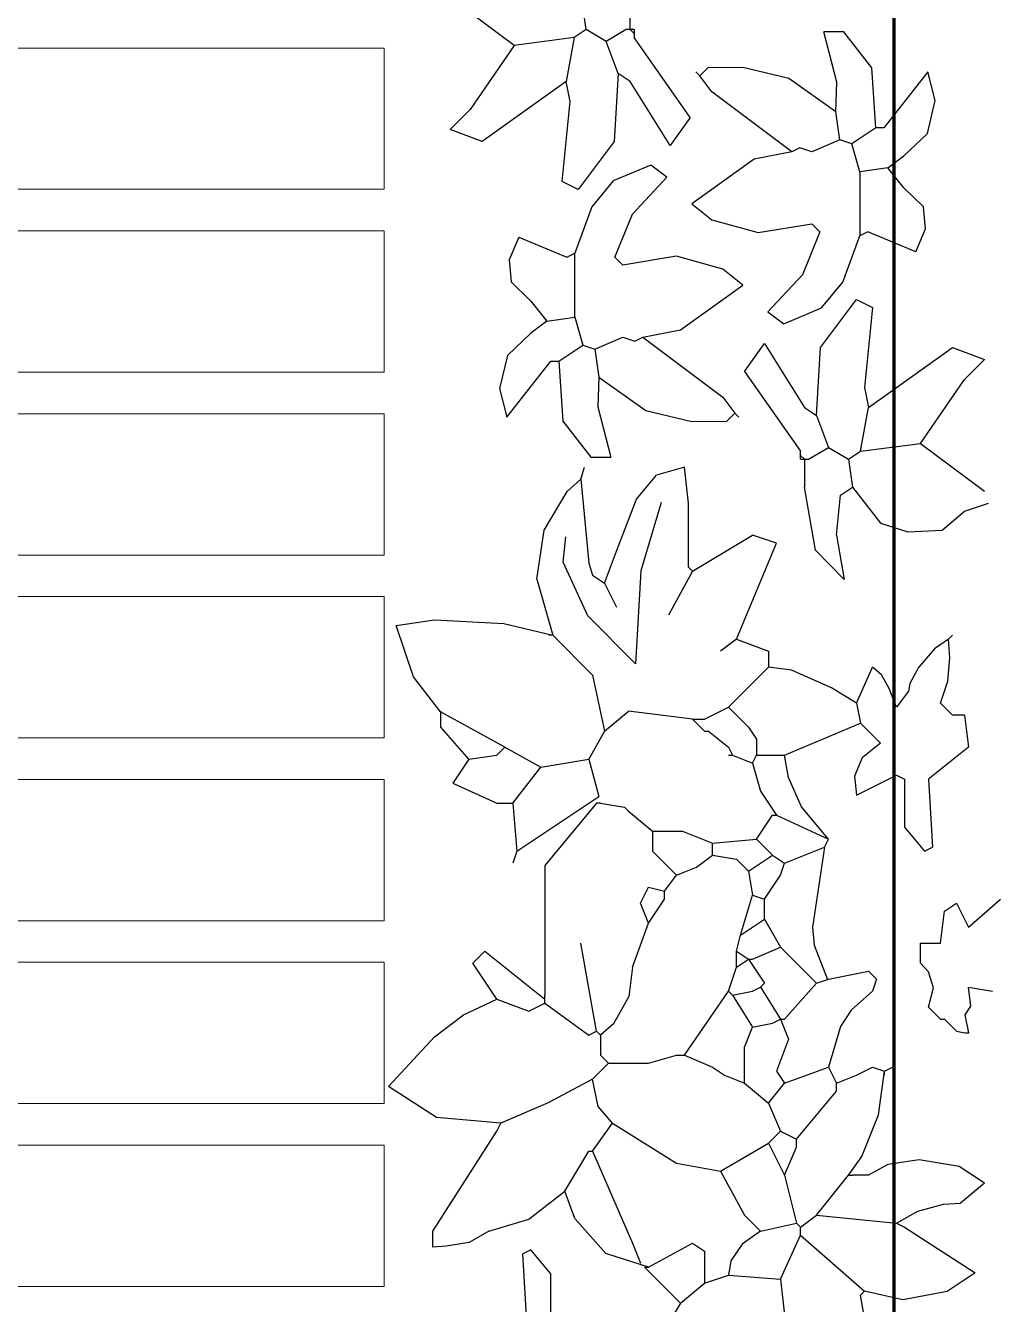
# Model space of a CAD drawing. Header units: inches. Extents: x 2013 to 15569, y -2551 to 2524.
# Drawn here: x 3863.3 to 3943.6, y 793.5 to 898.8 of the extents above; entities that cross this region are included whole.
import ezdxf

# ---------------------------------------------------------------- set-up
doc = ezdxf.new("R2010")
doc.units = ezdxf.units.IN
doc.header["$MEASUREMENT"] = 0
doc.layers.add('A-FLOR-FTPT', color=6, linetype='Continuous', lineweight=70)
doc.layers.add('A-FURN', color=8, linetype='Continuous', lineweight=18)
doc.layers.add('VERDE_siepe', color=96, linetype='Continuous')

msp = doc.modelspace()

# ---------------------------------------------------------------- linework, layer by layer
at = {"layer": 'A-FLOR-FTPT'}
msp.add_line((3934.796, 999.638), (3934.796, 704.638), dxfattribs=at)
at = {"layer": 'A-FURN'}
for p, q in [((3892.796, 896.978), (3628.226, 896.978)), ((3892.796, 885.342), (3892.796, 896.978)), ((3803.201, 885.342), (3892.796, 885.342)), ((3892.796, 881.919), (3803.201, 881.919)), ((3892.796, 870.283), (3892.796, 881.919)), ((3823.456, 870.283), (3892.796, 870.283)), ((3892.796, 866.86), (3823.834, 866.86)), ((3892.796, 855.225), (3892.796, 866.86)), ((3824.487, 855.225), (3892.796, 855.225)), ((3892.796, 851.802), (3824.487, 851.802)), ((3892.796, 840.166), (3892.796, 851.802)), ((3823.765, 840.166), (3892.796, 840.166)), ((3892.796, 836.743), (3823.389, 836.743)), ((3892.796, 825.107), (3892.796, 836.743)), ((3803.201, 825.107), (3892.796, 825.107)), ((3892.796, 821.684), (3803.201, 821.684)), ((3892.796, 810.049), (3892.796, 821.684)), ((3628.226, 810.049), (3892.796, 810.049)), ((3892.796, 806.626), (3628.226, 806.626)), ((3892.796, 794.99), (3892.796, 806.626)), ((3628.226, 794.99), (3892.796, 794.99))]:
    msp.add_line(p, q, dxfattribs=at)
at = {"layer": 'VERDE_siepe'}
for p, q in [((3903.518, 897.18), (3898.248, 901.132)), ((3909.446, 898.497), (3909.116, 900.802)), ((3913.067, 898.497), (3913.067, 900.802)), ((3909.446, 898.497), (3908.458, 897.838)), ((3911.091, 897.509), (3909.446, 898.497)), ((3912.738, 898.497), (3911.091, 897.509)), ((3913.067, 898.497), (3912.738, 898.497)), ((3913.397, 898.497), (3913.067, 898.497)), ((3913.397, 898.168), (3913.067, 898.497)), ((3913.397, 898.497), (3913.397, 898.168)), ((3908.458, 897.838), (3903.518, 897.18)), ((3908.458, 897.838), (3907.799, 894.216)), ((3912.079, 894.874), (3911.091, 897.509)), ((3913.397, 898.168), (3913.397, 897.838)), ((3918.007, 891.253), (3913.397, 897.838)), ((3930.67, 898.31), (3929.024, 898.31)), ((3930.104, 894.175), (3929.024, 898.31)), ((3932.976, 895.346), (3930.67, 898.31)), ((3903.518, 897.18), (3899.895, 891.91)), ((3919.474, 895.346), (3918.815, 894.687)), ((3922.342, 895.385), (3919.474, 895.346)), ((3926.144, 894.477), (3922.342, 895.385)), ((3933.305, 890.406), (3932.976, 895.346)), ((3907.799, 894.216), (3900.883, 889.277)), ((3908.128, 892.569), (3907.799, 894.216)), ((3912.079, 894.874), (3911.75, 889.277)), ((3913.067, 894.216), (3912.079, 894.874)), ((3916.361, 888.947), (3913.067, 894.216)), ((3918.815, 894.687), (3918.486, 895.016)), ((3919.803, 893.37), (3918.815, 894.687)), ((3930.012, 891.724), (3926.144, 894.477)), ((3930.012, 891.724), (3930.104, 894.175)), ((3937.585, 895.016), (3933.964, 890.406)), ((3938.184, 892.663), (3937.585, 895.016)), ((3926.389, 888.43), (3919.803, 893.37)), ((3907.47, 885.983), (3908.128, 892.569)), ((3937.55, 889.941), (3938.184, 892.663)), ((3899.895, 891.91), (3898.248, 890.265)), ((3918.007, 891.253), (3916.361, 888.947)), ((3930.341, 889.418), (3930.012, 891.723)), ((3900.883, 889.277), (3898.248, 890.265)), ((3933.305, 890.406), (3931.329, 889.088)), ((3933.964, 890.406), (3933.305, 890.406)), ((3935.609, 888.1), (3937.55, 889.941)), ((3911.75, 889.277), (3908.787, 885.325)), ((3930.341, 889.418), (3928.036, 888.43)), ((3931.329, 889.088), (3930.341, 889.418)), ((3931.988, 886.784), (3931.329, 889.088)), ((3926.389, 888.43), (3923.292, 887.824)), ((3927.048, 888.759), (3926.389, 888.43)), ((3928.036, 888.43), (3927.048, 888.759)), ((3934.293, 887.113), (3935.609, 888.1)), ((3914.77, 887.333), (3911.663, 886.028)), ((3916.087, 886.345), (3914.77, 887.333)), ((3923.292, 887.824), (3918.156, 884.149)), ((3934.293, 887.113), (3931.988, 886.784)), ((3931.988, 886.784), (3931.988, 881.515)), ((3935.609, 885.467), (3934.293, 887.113)), ((3908.787, 885.325), (3907.47, 885.983)), ((3911.663, 886.028), (3909.92, 883.911)), ((3913.247, 883.306), (3916.087, 886.345)), ((3937.233, 883.892), (3935.609, 885.467)), ((3909.92, 883.911), (3908.512, 880.088)), ((3918.157, 884.149), (3919.803, 882.832)), ((3937.392, 882.077), (3937.233, 883.892)), ((3911.806, 879.759), (3913.247, 883.306)), ((3919.803, 882.832), (3923.609, 881.775)), ((3923.609, 881.775), (3928.036, 882.503)), ((3928.694, 881.844), (3927.253, 878.297)), ((3928.694, 881.844), (3928.036, 882.503)), ((3930.58, 877.692), (3931.988, 881.515)), ((3932.646, 881.844), (3931.988, 881.515)), ((3936.598, 880.197), (3932.646, 881.844)), ((3936.598, 880.197), (3937.392, 882.077)), ((3903.903, 881.406), (3903.108, 879.525)), ((3903.903, 881.406), (3907.854, 879.759)), ((3903.108, 879.525), (3903.267, 877.711)), ((3907.854, 879.759), (3908.512, 880.088)), ((3908.512, 874.819), (3908.512, 880.088)), ((3911.806, 879.759), (3912.464, 879.1)), ((3916.891, 879.828), (3912.464, 879.1)), ((3920.698, 878.771), (3916.891, 879.828)), ((3922.343, 877.454), (3920.698, 878.771)), ((3903.267, 877.711), (3904.891, 876.136)), ((3917.208, 873.779), (3922.344, 877.453)), ((3927.253, 878.297), (3924.413, 875.257)), ((3928.837, 875.575), (3930.58, 877.692)), ((3928.75, 872.326), (3931.714, 876.278)), ((3931.714, 876.278), (3933.03, 875.62)), ((3904.891, 876.136), (3906.208, 874.49)), ((3924.413, 875.257), (3925.73, 874.269)), ((3925.73, 874.269), (3928.837, 875.575)), ((3933.03, 875.62), (3932.372, 869.033)), ((3906.208, 874.49), (3904.891, 873.502)), ((3906.208, 874.49), (3908.512, 874.819)), ((3908.512, 874.819), (3909.171, 872.514)), ((3904.891, 873.502), (3902.95, 871.662)), ((3910.159, 872.184), (3912.464, 873.172)), ((3912.464, 873.172), (3913.452, 872.843)), ((3913.452, 872.843), (3914.111, 873.172)), ((3914.111, 873.172), (3917.208, 873.779)), ((3914.111, 873.172), (3920.698, 868.232)), ((3907.195, 871.196), (3909.171, 872.514)), ((3909.171, 872.514), (3910.159, 872.184)), ((3910.159, 872.184), (3910.488, 869.879)), ((3922.493, 870.35), (3924.139, 872.656)), ((3924.139, 872.656), (3927.433, 867.386)), ((3928.421, 866.728), (3928.75, 872.326)), ((3932.701, 867.386), (3939.617, 872.326)), ((3939.617, 872.326), (3942.252, 871.338)), ((3902.95, 871.662), (3902.316, 868.94)), ((3902.915, 866.587), (3906.537, 871.196)), ((3906.537, 871.196), (3907.195, 871.196)), ((3907.195, 871.196), (3907.524, 866.257)), ((3940.605, 869.692), (3942.252, 871.338)), ((3922.493, 870.35), (3927.103, 863.764)), ((3902.316, 868.94), (3902.915, 866.587)), ((3910.488, 869.879), (3910.396, 867.428)), ((3910.488, 869.879), (3914.356, 867.125)), ((3932.372, 869.033), (3932.701, 867.386)), ((3936.982, 864.422), (3940.605, 869.692)), ((3920.698, 868.232), (3921.685, 866.916)), ((3910.396, 867.428), (3911.476, 863.293)), ((3914.356, 867.125), (3918.158, 866.218)), ((3921.027, 866.257), (3921.685, 866.916)), ((3921.685, 866.916), (3922.014, 866.587)), ((3927.433, 867.386), (3928.421, 866.728)), ((3932.042, 863.764), (3932.701, 867.386)), ((3907.524, 866.257), (3909.83, 863.293)), ((3918.158, 866.218), (3921.027, 866.257)), ((3928.421, 866.728), (3929.409, 864.093)), ((3927.103, 863.434), (3927.103, 863.764)), ((3927.762, 863.106), (3929.409, 864.093)), ((3929.409, 864.093), (3931.055, 863.106)), ((3931.055, 863.106), (3932.042, 863.764)), ((3932.042, 863.764), (3936.982, 864.422)), ((3936.982, 864.422), (3942.252, 860.471)), ((3909.83, 863.293), (3911.476, 863.293)), ((3927.103, 863.106), (3927.103, 863.434)), ((3927.103, 863.434), (3927.433, 863.106)), ((3927.103, 863.106), (3927.433, 863.106)), ((3927.433, 863.106), (3927.433, 860.801)), ((3927.433, 863.106), (3927.762, 863.106)), ((3931.055, 863.106), (3931.385, 860.801)), ((3908.991, 861.459), (3909.32, 862.447)), ((3913.602, 859.813), (3915.248, 861.789)), ((3917.553, 862.447), (3915.248, 861.789)), ((3917.882, 859.483), (3917.553, 862.447)), ((3905.986, 857.285), (3907.887, 860.461)), ((3907.887, 860.461), (3908.991, 861.459)), ((3908.991, 861.459), (3909.65, 854.543)), ((3928.324, 855.622), (3927.433, 860.801)), ((3930.397, 860.142), (3931.385, 860.801)), ((3931.385, 860.801), (3933.689, 857.837)), ((3911.955, 855.531), (3913.602, 859.813)), ((3915.625, 859.538), (3913.941, 853.911)), ((3917.882, 854.214), (3917.882, 859.483)), ((3930.067, 856.849), (3930.397, 860.142)), ((3940.605, 858.825), (3942.581, 859.483)), ((3938.78, 857.285), (3940.605, 858.825)), ((3905.368, 853.226), (3905.986, 857.285)), ((3933.689, 857.837), (3935.928, 857.134)), ((3935.928, 857.134), (3938.78, 857.285)), ((3907.554, 854.648), (3907.765, 856.725)), ((3918.211, 853.885), (3923.151, 856.849)), ((3925.127, 856.19), (3923.151, 856.849)), ((3930.067, 856.849), (3930.7, 853.203)), ((3910.967, 852.897), (3911.955, 855.531)), ((3921.834, 848.287), (3925.127, 856.19)), ((3930.7, 853.203), (3928.324, 855.622)), ((3909.589, 850.226), (3907.554, 854.648)), ((3909.65, 854.543), (3909.979, 853.555)), ((3918.211, 853.885), (3917.882, 854.214)), ((3905.368, 853.226), (3906.686, 848.616)), ((3909.979, 853.555), (3910.967, 852.897)), ((3913.941, 853.911), (3913.519, 846.274)), ((3918.211, 853.885), (3916.236, 850.262)), ((3910.967, 852.897), (3911.955, 850.921)), ((3913.519, 846.274), (3909.589, 850.226)), ((3893.788, 849.422), (3896.956, 849.876)), ((3895.214, 845.188), (3893.788, 849.422)), ((3896.956, 849.876), (3902.659, 849.573)), ((3902.659, 849.573), (3906.686, 848.616)), ((3906.686, 848.616), (3906.356, 848.616)), ((3906.686, 848.616), (3909.979, 845.323)), ((3921.834, 848.287), (3920.517, 847.299)), ((3921.834, 848.287), (3924.469, 847.299)), ((3939.288, 848.287), (3938.146, 847.486)), ((3939.288, 848.287), (3939.617, 848.616)), ((3939.413, 846.76), (3939.288, 848.287)), ((3924.469, 847.299), (3924.469, 845.982)), ((3938.146, 847.486), (3936.815, 845.974)), ((3939.223, 844.825), (3939.413, 846.76)), ((3921.175, 842.688), (3924.469, 845.982)), ((3926.359, 845.732), (3924.469, 845.982)), ((3929.655, 844.28), (3926.359, 845.732)), ((3931.714, 843.018), (3933.03, 845.982)), ((3933.774, 845.369), (3933.03, 845.982)), ((3936.815, 845.974), (3936.118, 844.643)), ((3897.431, 842.315), (3895.214, 845.188)), ((3909.979, 845.323), (3910.967, 840.712)), ((3934.407, 844.22), (3933.774, 845.369)), ((3938.629, 843.018), (3939.223, 844.825)), ((3931.714, 843.018), (3929.655, 844.28)), ((3935.006, 842.688), (3934.407, 844.22)), ((3935.994, 844.006), (3935.006, 842.688)), ((3936.118, 844.643), (3935.994, 844.006)), ((3919.199, 841.7), (3921.175, 842.688)), ((3921.175, 842.688), (3922.822, 841.042)), ((3931.714, 843.018), (3932.042, 841.371)), ((3939.617, 842.03), (3938.629, 843.018)), ((3902.735, 839.395), (3897.431, 842.315)), ((3897.465, 841.042), (3897.465, 842.359)), ((3910.967, 840.712), (3912.943, 842.359)), ((3918.211, 841.7), (3912.943, 842.359)), ((3918.211, 841.7), (3919.199, 840.712)), ((3918.211, 841.7), (3919.199, 841.7)), ((3940.605, 842.03), (3939.617, 842.03)), ((3940.605, 842.03), (3940.934, 839.395)), ((3899.771, 838.407), (3897.465, 841.042)), ((3910.967, 840.712), (3909.65, 838.407)), ((3919.199, 840.712), (3919.529, 840.712)), ((3919.529, 840.712), (3921.175, 839.395)), ((3922.822, 841.042), (3923.481, 840.054)), ((3925.786, 838.736), (3932.042, 841.371)), ((3932.042, 841.371), (3933.689, 839.724)), ((3902.076, 838.736), (3902.735, 839.395)), ((3902.735, 839.395), (3905.698, 837.748)), ((3921.175, 839.395), (3921.505, 838.736)), ((3923.481, 840.054), (3923.481, 838.736)), ((3933.689, 839.724), (3932.189, 838.534)), ((3940.934, 839.395), (3937.641, 836.76)), ((3899.771, 838.407), (3898.453, 836.431)), ((3899.771, 838.407), (3902.076, 838.736)), ((3905.698, 837.748), (3909.65, 838.407)), ((3909.65, 838.407), (3910.485, 835.344)), ((3921.175, 838.736), (3921.505, 838.736)), ((3921.505, 838.736), (3923.151, 838.078)), ((3923.151, 838.078), (3923.481, 838.736)), ((3923.481, 838.736), (3925.786, 838.736)), ((3926.106, 836.901), (3925.786, 838.736)), ((3932.189, 838.534), (3931.556, 837.022)), ((3903.393, 834.785), (3905.698, 837.748)), ((3923.151, 838.078), (3923.81, 835.772)), ((3898.453, 836.431), (3902.076, 834.785)), ((3927.183, 834.481), (3926.106, 836.901)), ((3931.556, 837.022), (3931.714, 835.443)), ((3931.714, 835.443), (3935.006, 837.09)), ((3935.006, 837.09), (3935.665, 836.76)), ((3935.665, 836.76), (3935.665, 832.809)), ((3937.641, 836.76), (3937.97, 831.163)), ((3903.722, 830.833), (3910.485, 835.344)), ((3923.81, 835.772), (3925.127, 833.797)), ((3902.076, 834.785), (3903.393, 834.785)), ((3903.393, 834.785), (3903.722, 830.833)), ((3910.308, 834.785), (3906.027, 829.647)), ((3910.638, 834.785), (3910.308, 834.785)), ((3910.638, 834.785), (3912.614, 834.456)), ((3912.614, 834.456), (3912.943, 834.127)), ((3912.943, 834.127), (3914.919, 832.48)), ((3929.409, 831.821), (3927.183, 834.481)), ((3923.481, 831.821), (3924.798, 833.797)), ((3924.798, 833.797), (3925.127, 833.797)), ((3925.127, 833.797), (3929.409, 831.821)), ((3914.919, 832.48), (3917.393, 832.485)), ((3914.919, 832.48), (3914.919, 830.833)), ((3917.393, 832.485), (3919.858, 831.492)), ((3935.665, 832.809), (3937.312, 830.833)), ((3919.858, 831.492), (3923.481, 831.821)), ((3919.858, 830.504), (3919.858, 831.492)), ((3923.481, 831.821), (3924.798, 830.504)), ((3925.786, 829.845), (3929.079, 831.163)), ((3929.079, 831.163), (3928.091, 824.576)), ((3929.079, 831.163), (3929.409, 831.821)), ((3937.312, 830.833), (3937.97, 831.163)), ((3903.722, 830.833), (3903.393, 829.845)), ((3914.919, 830.833), (3916.895, 828.857)), ((3918.541, 829.516), (3919.858, 830.504)), ((3919.858, 830.504), (3921.834, 830.175)), ((3921.834, 830.175), (3922.822, 829.187)), ((3922.822, 829.187), (3924.798, 830.504)), ((3924.798, 830.504), (3925.786, 829.845)), ((3906.027, 829.647), (3906.027, 818.978)), ((3915.907, 827.54), (3916.895, 828.857)), ((3916.895, 828.857), (3918.541, 829.516)), ((3922.822, 829.187), (3923.151, 827.211)), ((3924.139, 826.881), (3925.457, 828.857)), ((3925.457, 828.857), (3925.786, 829.845)), ((3913.931, 826.552), (3914.59, 827.869)), ((3914.59, 827.869), (3915.907, 827.54)), ((3914.59, 824.905), (3915.907, 826.881)), ((3915.907, 826.881), (3915.907, 827.54)), ((3922.163, 823.917), (3923.151, 827.211)), ((3923.151, 827.211), (3924.139, 826.881)), ((3924.139, 825.235), (3924.139, 826.881)), ((3940.934, 824.576), (3943.569, 826.881)), ((3914.59, 824.905), (3913.931, 826.552)), ((3938.629, 823.259), (3938.958, 825.893)), ((3938.958, 825.893), (3939.946, 826.552)), ((3939.946, 826.552), (3940.934, 824.576)), ((3913.272, 821.283), (3914.59, 824.905)), ((3922.163, 823.917), (3924.139, 825.235)), ((3924.139, 825.235), (3925.457, 822.929)), ((3921.834, 822.6), (3922.163, 823.917)), ((3928.091, 824.576), (3928.217, 823.083)), ((3900.1, 821.612), (3901.088, 822.6)), ((3901.088, 822.6), (3906.027, 818.649)), ((3910.308, 816.014), (3908.991, 823.259)), ((3921.834, 821.283), (3921.834, 822.6)), ((3921.834, 822.6), (3922.822, 821.941)), ((3923.151, 821.941), (3925.457, 822.929)), ((3925.457, 822.929), (3928.421, 819.966)), ((3928.217, 823.083), (3929.336, 820.27)), ((3936.982, 821.612), (3936.982, 823.259)), ((3936.982, 823.259), (3938.629, 823.259)), ((3902.076, 818.649), (3900.1, 821.612)), ((3921.834, 821.283), (3922.822, 821.941)), ((3922.822, 821.941), (3923.151, 821.941)), ((3922.822, 821.941), (3924.139, 819.966)), ((3937.646, 820.889), (3936.982, 821.612)), ((3913.272, 821.283), (3912.957, 818.875)), ((3921.175, 819.308), (3921.834, 821.283)), ((3929.409, 820.296), (3932.701, 820.953)), ((3932.701, 820.953), (3933.36, 820.296)), ((3938.059, 819.595), (3937.646, 820.889)), ((3923.151, 819.308), (3923.81, 819.637)), ((3924.139, 819.966), (3923.81, 819.637)), ((3923.81, 819.637), (3925.457, 817.002)), ((3925.786, 817.002), (3928.421, 819.966)), ((3928.421, 819.966), (3929.409, 820.296)), ((3933.36, 820.296), (3933.03, 819.308)), ((3937.641, 817.99), (3938.059, 819.595)), ((3940.934, 819.637), (3942.91, 819.308)), ((3941.123, 818.076), (3940.934, 819.637)), ((3899.333, 817.363), (3902.076, 818.649)), ((3902.076, 818.649), (3904.71, 817.661)), ((3904.71, 817.661), (3906.027, 818.32)), ((3906.027, 818.649), (3906.027, 818.978)), ((3906.027, 818.32), (3906.027, 818.649)), ((3906.027, 818.32), (3909.65, 815.685)), ((3912.957, 818.875), (3911.689, 816.607)), ((3917.553, 814.038), (3921.175, 819.308)), ((3921.175, 819.308), (3921.505, 818.978)), ((3921.505, 818.978), (3923.151, 819.308)), ((3921.505, 818.978), (3923.151, 816.344)), ((3933.03, 819.308), (3931.281, 817.739)), ((3896.956, 815.548), (3899.333, 817.363)), ((3931.281, 817.739), (3930.397, 816.388)), ((3938.3, 817.332), (3937.641, 817.99)), ((3938.3, 817.332), (3938.629, 817.002)), ((3940.666, 817.362), (3941.123, 818.076)), ((3940.954, 815.874), (3940.666, 817.362)), ((3911.689, 816.607), (3910.638, 815.685)), ((3922.493, 814.697), (3923.151, 816.344)), ((3923.151, 816.344), (3924.798, 816.673)), ((3924.798, 816.673), (3925.457, 817.002)), ((3925.457, 817.002), (3925.786, 817.002)), ((3925.457, 817.002), (3926.115, 815.356)), ((3930.397, 816.388), (3929.409, 813.05)), ((3938.629, 817.002), (3938.958, 817.002)), ((3938.958, 817.002), (3939.946, 816.014)), ((3893.154, 811.465), (3896.956, 815.548)), ((3909.65, 815.685), (3910.308, 816.014)), ((3910.308, 816.014), (3910.638, 815.685)), ((3910.638, 815.685), (3910.638, 814.038)), ((3926.115, 815.356), (3925.127, 812.721)), ((3939.946, 816.014), (3940.624, 815.874)), ((3940.624, 815.874), (3940.954, 815.874)), ((3922.493, 811.733), (3922.493, 814.697)), ((3909.979, 812.062), (3911.296, 813.38)), ((3910.638, 814.038), (3911.296, 813.38)), ((3911.296, 813.38), (3914.59, 813.38)), ((3914.59, 813.38), (3916.895, 814.038)), ((3916.895, 814.038), (3917.553, 814.038)), ((3917.553, 814.038), (3919.858, 813.05)), ((3909.979, 812.062), (3906.303, 810.104)), ((3910.422, 809.802), (3909.979, 812.062)), ((3919.858, 813.05), (3920.846, 812.392)), ((3920.846, 812.392), (3922.493, 811.733)), ((3925.127, 812.721), (3925.786, 811.733)), ((3925.786, 811.733), (3929.409, 813.05)), ((3929.409, 813.05), (3930.067, 811.733)), ((3930.067, 811.733), (3931.714, 812.392)), ((3931.714, 812.392), (3933.03, 813.05)), ((3933.03, 813.05), (3934.018, 812.721)), ((3933.521, 809.131), (3934.018, 812.721)), ((3934.018, 812.721), (3934.677, 813.05)), ((3934.018, 812.392), (3934.018, 812.721)), ((3897.115, 808.895), (3893.154, 811.465)), ((3922.493, 811.733), (3924.469, 810.086)), ((3924.469, 810.086), (3925.786, 811.733)), ((3926.774, 807.122), (3930.067, 811.074)), ((3930.067, 811.074), (3930.067, 811.733)), ((3906.303, 810.104), (3902.405, 808.44)), ((3924.469, 810.086), (3925.457, 807.781)), ((3902.405, 808.44), (3897.115, 808.895)), ((3911.626, 808.44), (3910.422, 809.802)), ((3932.165, 805.7), (3933.521, 809.131)), ((3902.076, 807.781), (3902.405, 808.44)), ((3909.979, 806.135), (3911.626, 808.44)), ((3911.626, 808.44), (3916.895, 805.147)), ((3896.807, 799.55), (3902.076, 807.781)), ((3920.517, 804.489), (3924.469, 806.793)), ((3924.469, 806.793), (3925.457, 807.781)), ((3924.469, 806.793), (3925.786, 804.159)), ((3925.457, 807.781), (3926.774, 807.122)), ((3926.774, 806.464), (3926.774, 807.122)), ((3907.674, 802.842), (3909.65, 806.135)), ((3909.65, 806.135), (3909.979, 806.135)), ((3909.979, 806.135), (3913.272, 798.561)), ((3925.786, 804.159), (3926.774, 806.464)), ((3931.055, 804.159), (3932.165, 805.7)), ((3916.895, 805.147), (3920.517, 804.489)), ((3934.287, 805.025), (3932.701, 804.159)), ((3936.88, 805.418), (3934.287, 805.025)), ((3940.18, 804.856), (3936.88, 805.418)), ((3942.252, 803.5), (3940.18, 804.856)), ((3920.517, 804.489), (3922.493, 800.866)), ((3925.786, 804.159), (3926.774, 800.207)), ((3928.421, 800.866), (3931.055, 804.159)), ((3931.055, 804.159), (3931.385, 804.159)), ((3932.701, 804.159), (3931.385, 804.159)), ((3904.71, 800.537), (3907.674, 802.842)), ((3908.521, 800.578), (3907.674, 802.842)), ((3942.252, 803.5), (3940.276, 801.854)), ((3936.762, 801.199), (3938.884, 801.762)), ((3938.884, 801.762), (3940.276, 801.854)), ((3901.417, 799.549), (3904.71, 800.537)), ((3911.056, 797.704), (3908.521, 800.578)), ((3922.493, 800.866), (3923.81, 799.549)), ((3927.103, 799.878), (3928.421, 800.866)), ((3928.421, 800.866), (3935.006, 800.207)), ((3935.006, 800.207), (3936.762, 801.199)), ((3896.807, 798.232), (3896.807, 799.55)), ((3901.417, 799.549), (3899.808, 798.612)), ((3923.81, 799.549), (3922.304, 798.46)), ((3923.81, 799.549), (3926.774, 800.207)), ((3926.774, 800.207), (3927.103, 799.878)), ((3927.103, 799.219), (3927.103, 799.878)), ((3935.006, 800.207), (3935.665, 799.878)), ((3935.665, 799.878), (3941.479, 796.116)), ((3897.907, 798.309), (3896.807, 798.232)), ((3899.808, 798.612), (3897.907, 798.309)), ((3913.272, 798.561), (3913.931, 796.914)), ((3914.59, 796.585), (3918.211, 798.561)), ((3918.211, 798.561), (3919.199, 797.902)), ((3922.304, 798.46), (3921.353, 797.099)), ((3925.457, 795.597), (3927.103, 799.219)), ((3927.103, 799.219), (3932.372, 794.609)), ((3904.885, 798.007), (3904.228, 797.677)), ((3904.556, 792.08), (3904.228, 797.677)), ((3906.532, 796.031), (3904.885, 798.007)), ((3914.59, 796.585), (3911.056, 797.704)), ((3919.199, 797.902), (3919.199, 795.267)), ((3914.26, 796.585), (3914.59, 796.585)), ((3914.26, 796.585), (3917.224, 793.621)), ((3921.353, 797.099), (3921.175, 795.926)), ((3906.532, 792.08), (3906.532, 796.031)), ((3917.224, 793.621), (3919.199, 795.267)), ((3919.199, 795.267), (3921.175, 795.926)), ((3921.175, 795.926), (3925.457, 795.597)), ((3925.457, 795.597), (3925.786, 792.633)), ((3941.479, 796.116), (3939.178, 794.561)), ((3932.042, 794.279), (3932.372, 794.609)), ((3933.736, 784.683), (3932.042, 794.279)), ((3935.524, 793.886), (3932.372, 794.609)), ((3939.178, 794.561), (3935.524, 793.886)), ((3917.224, 793.621), (3916.236, 791.975))]:
    msp.add_line(p, q, dxfattribs=at)
msp.add_arc((3906.027, 829.647), 0.0000412, 139.84401, 179.64699, dxfattribs=at)

doc.saveas('drawing.dxf')
